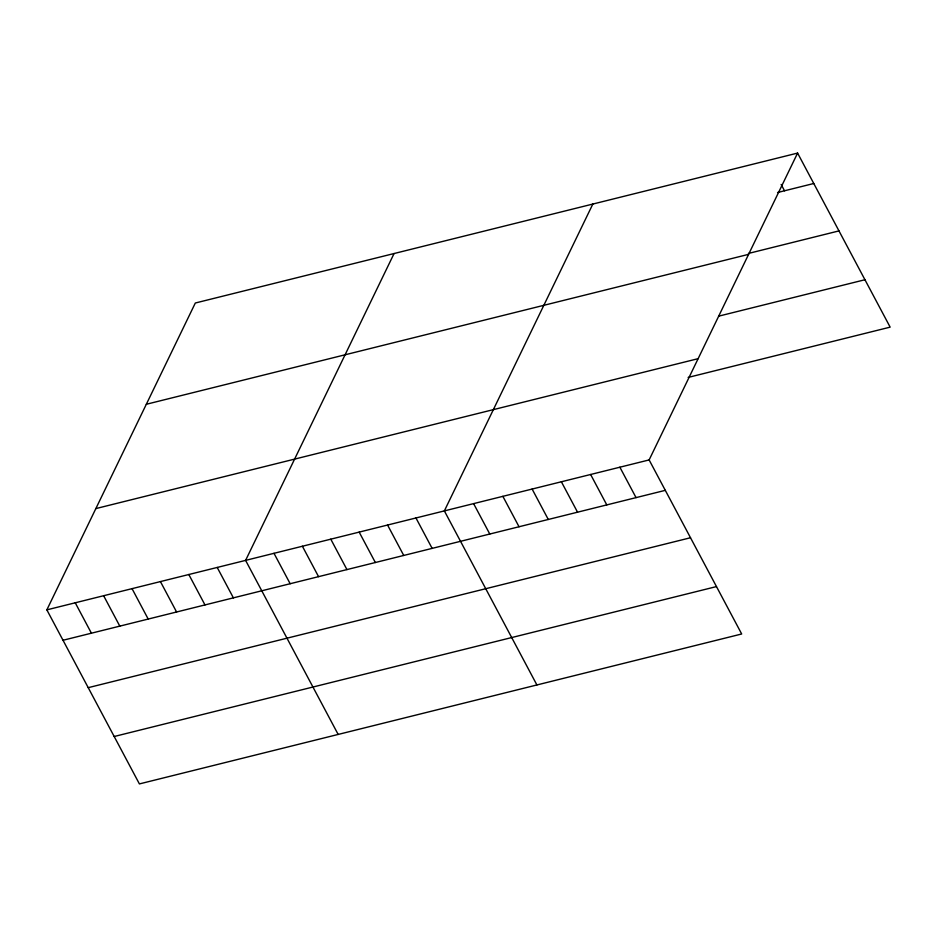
<?xml version="1.0" encoding="UTF-8"?>
<svg xmlns="http://www.w3.org/2000/svg" width="937" height="937" viewBox="0 0 937 937"><rect width="100%" height="100%" fill="white"/><g stroke="black" fill="none" stroke-linecap="round" stroke-linejoin="round"><path stroke-width="1.41" d="M797.598 153.082L649.13 459.926L741.682 633.986L139.402 783.918L46.85 609.858L195.318 303.014L797.598 153.082L890.15 327.142L688.156 377.424M394.067 253.54L245.599 560.385L338.152 734.432M592.828 204.067L444.361 510.899L536.901 684.959M777.558 192.518L813.773 183.5M748.429 253.447L838.978 230.9M146.324 404.269L748.604 254.349M718.679 316.156L864.945 279.741M95.843 508.592L698.124 358.672M46.85 609.858L649.13 459.926M63.025 640.264L665.305 490.344M88.23 687.664L690.51 537.744M114.197 736.505L716.477 586.585M781.153 184.448L784.515 190.785M619.872 467.212L636.047 497.617M590.626 474.497L606.789 504.902M561.368 481.77L577.543 512.188M532.122 489.055L548.286 519.473M502.864 496.341L519.028 526.746M473.607 503.626L489.782 534.031M415.958 517.974L432.133 548.379M387.567 525.036L403.742 555.454M359.176 532.111L375.35 562.516M330.784 539.173L346.948 569.591M302.393 546.248L318.557 576.653M273.991 553.31L290.165 583.728M217.208 567.447L233.383 597.853M188.817 574.51L204.98 604.927M160.426 581.584L176.589 611.99M132.035 588.647L148.198 619.064M103.632 595.721L119.807 626.127M75.241 602.784L91.416 633.201"/></g></svg>
